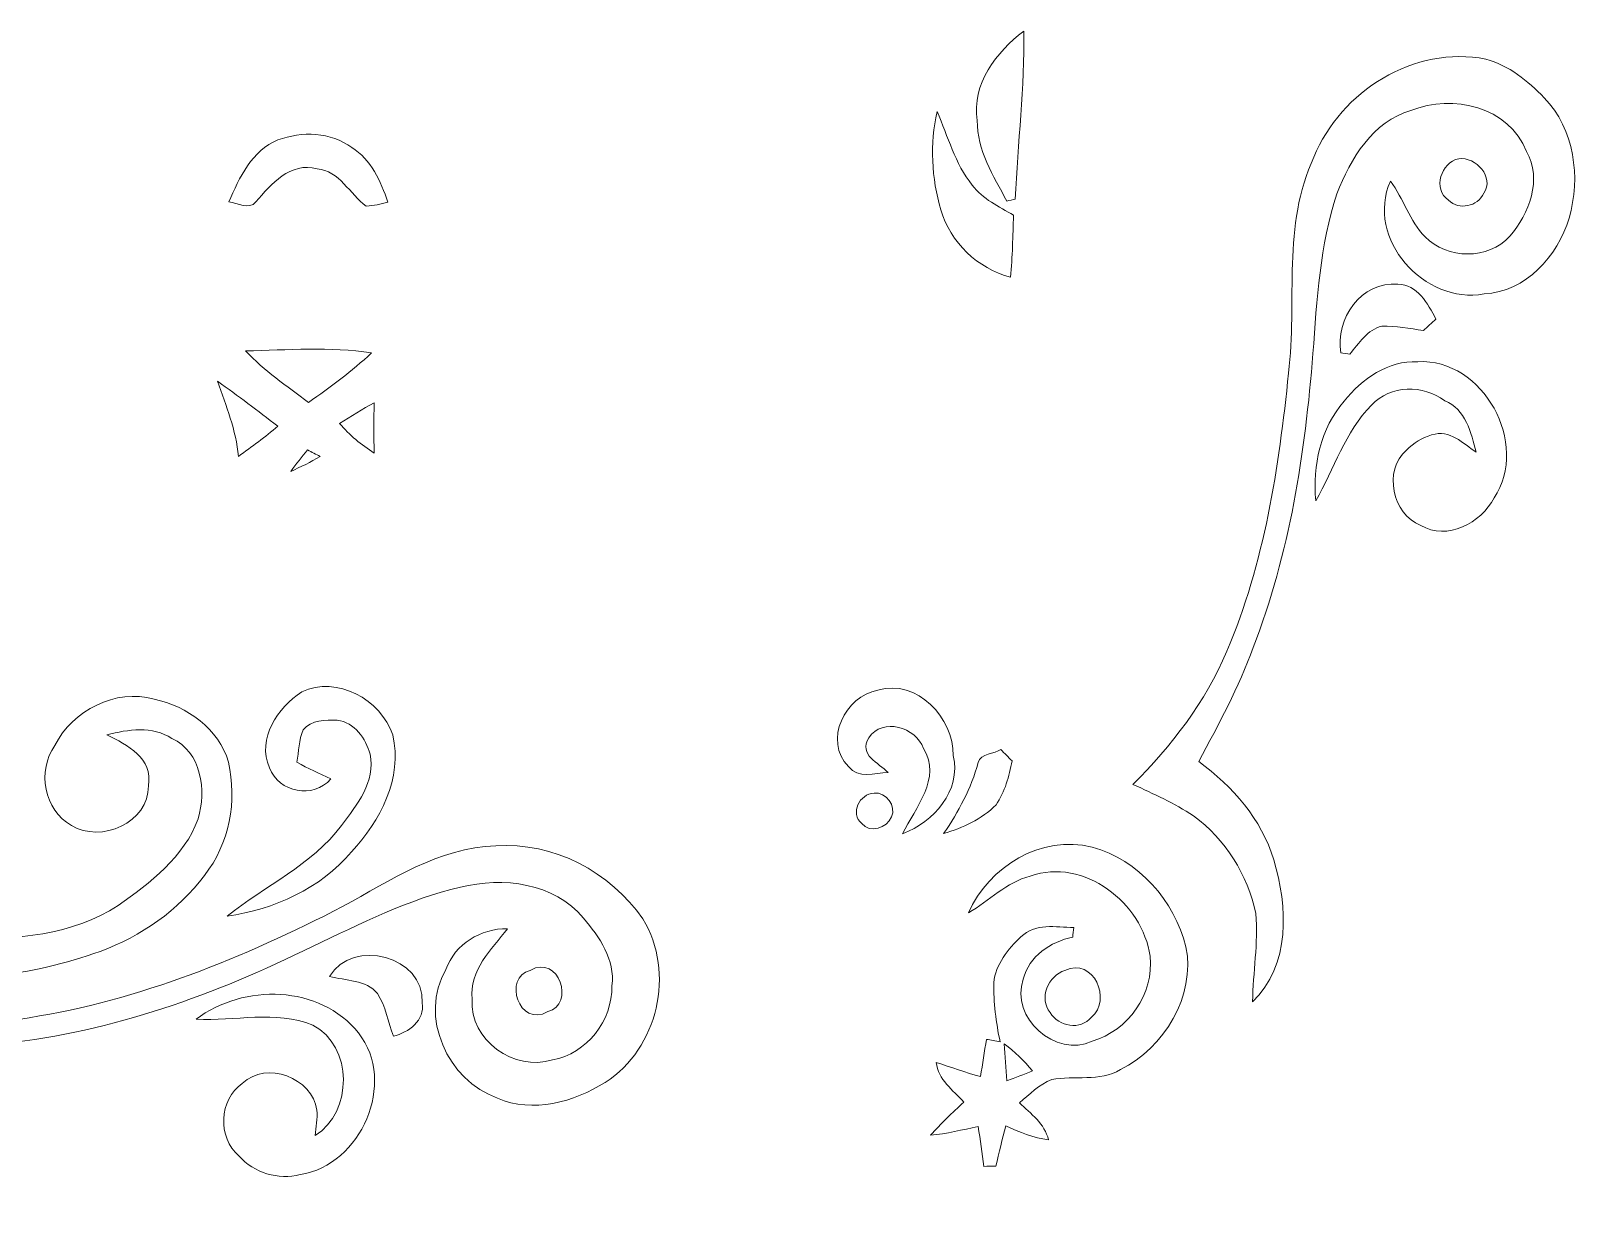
# Model space of a CAD drawing. Header units: centimetres. Extents: x -16.2 to 16.2, y -15.2 to 15.2.
# Drawn here: x -2.94 to 13.43, y -15.23 to -2.67 of the extents above; entities that cross this region are included whole.
import ezdxf

# ---------------------------------------------------------------- set-up
doc = ezdxf.new("R2010")
doc.units = ezdxf.units.CM
doc.header["$MEASUREMENT"] = 0
doc.layers.add('Layer 1', color=7, linetype='Continuous')

msp = doc.modelspace()

# ---------------------------------------------------------------- linework, layer by layer
at = {"layer": 'Layer 1', "lineweight": 9}
for points, knots in [([(7.05379, -3.61503), (7.05273, -3.92794), (7.22206, -4.201), (7.36776, -4.46593), (7.36776, -4.46593), (7.38998, -4.46099), (7.43408, -4.45111), (7.45595, -4.44617), (7.45595, -4.44617), (7.48241, -3.85456), (7.55685, -3.26225), (7.54485, -2.67029), (7.54485, -2.67029), (7.25805, -2.89183), (6.99311, -3.2312), (7.05379, -3.61503), (7.05379, -3.61503), (7.05379, -3.61503), (7.05379, -3.61503), (7.05379, -3.61503)], [0, 0, 0, 0, 0.16666667, 0.16666667, 0.16666667, 0.16666667, 0.33333333, 0.33333333, 0.33333333, 0.33333333, 0.5, 0.5, 0.5, 0.5, 0.66666667, 0.66666667, 0.66666667, 0.66666667, 1, 1, 1, 1]), ([(10.60874, -4.00167), (10.89237, -3.30493), (11.67025, -2.81845), (12.42413, -2.96733), (12.42413, -2.96733), (12.66684, -3.03083), (12.86757, -3.19945), (13.04079, -3.37479), (13.04079, -3.37479), (13.3597, -3.70569), (13.42955, -4.21651), (13.30361, -4.6462), (13.30361, -4.6462), (13.1819, -5.0473), (12.84923, -5.42302), (12.40614, -5.44666), (12.40614, -5.44666), (11.77679, -5.56096), (11.14672, -4.86527), (11.41766, -4.25497), (11.41766, -4.25497), (11.55559, -4.44124), (11.61698, -4.67653), (11.78384, -4.842), (11.78384, -4.842), (12.01597, -5.08258), (12.452, -5.09034), (12.67813, -4.83634), (12.67813, -4.83634), (12.88239, -4.59963), (13.02244, -4.23592), (12.85523, -3.94417), (12.85523, -3.94417), (12.66861, -3.4658), (12.07629, -3.33351), (11.63426, -3.50955), (11.63426, -3.50955), (11.23069, -3.62526), (10.99538, -4.02037), (10.85286, -4.38867), (10.85286, -4.38867), (10.67189, -4.93159), (10.64155, -5.50839), (10.59957, -6.0746), (10.59957, -6.0746), (10.51561, -7.12941), (10.35508, -8.18951), (9.96703, -9.17975), (9.96703, -9.17975), (9.81851, -9.60026), (9.60225, -9.99079), (9.39518, -10.38378), (9.39518, -10.38378), (9.74866, -10.64872), (10.05769, -10.9895), (10.18504, -11.4213), (10.18504, -11.4213), (10.33321, -11.91554), (10.36355, -12.53291), (9.96173, -12.92096), (9.96173, -12.92096), (9.96739, -12.61016), (10.02206, -12.30007), (9.9956, -11.98963), (9.9956, -11.98963), (9.90776, -11.58111), (9.6774, -11.20293), (9.33732, -10.9574), (9.33732, -10.9574), (9.13835, -10.82158), (8.91575, -10.72598), (8.69844, -10.62544), (8.69844, -10.62544), (9.1052, -10.21833), (9.46679, -9.75512), (9.68833, -9.21997), (9.68833, -9.21997), (10.08803, -8.29146), (10.23866, -7.2804), (10.34203, -6.28168), (10.34203, -6.28168), (10.43199, -5.52215), (10.27359, -4.71747), (10.60874, -4.00167)], [0, 0, 0, 0, 0.04545455, 0.04545455, 0.04545455, 0.04545455, 0.09090909, 0.09090909, 0.09090909, 0.09090909, 0.13636364, 0.13636364, 0.13636364, 0.13636364, 0.18181818, 0.18181818, 0.18181818, 0.18181818, 0.22727273, 0.22727273, 0.22727273, 0.22727273, 0.27272727, 0.27272727, 0.27272727, 0.27272727, 0.31818182, 0.31818182, 0.31818182, 0.31818182, 0.36363636, 0.36363636, 0.36363636, 0.36363636, 0.40909091, 0.40909091, 0.40909091, 0.40909091, 0.45454545, 0.45454545, 0.45454545, 0.45454545, 0.5, 0.5, 0.5, 0.5, 0.54545455, 0.54545455, 0.54545455, 0.54545455, 0.59090909, 0.59090909, 0.59090909, 0.59090909, 0.63636364, 0.63636364, 0.63636364, 0.63636364, 0.68181818, 0.68181818, 0.68181818, 0.68181818, 0.72727273, 0.72727273, 0.72727273, 0.72727273, 0.77272727, 0.77272727, 0.77272727, 0.77272727, 0.81818182, 0.81818182, 0.81818182, 0.81818182, 0.86363636, 0.86363636, 0.86363636, 0.86363636, 0.90909091, 0.90909091, 0.90909091, 0.90909091, 1, 1, 1, 1]), ([(6.66926, -4.55906), (6.77262, -4.90196), (7.05802, -5.17818), (7.40515, -5.27062), (7.40515, -5.27062), (7.42703, -5.0533), (7.4302, -4.83388), (7.43831, -4.61621), (7.43831, -4.61621), (7.28486, -4.52202), (7.11023, -4.44758), (7.00263, -4.29695), (7.00263, -4.29695), (6.81813, -4.07082), (6.74616, -3.78401), (6.63222, -3.52154), (6.63222, -3.52154), (6.55002, -3.86127), (6.57366, -4.22463), (6.66926, -4.55906), (6.66926, -4.55906), (6.66926, -4.55906), (6.66926, -4.55906), (6.66926, -4.55906)], [0, 0, 0, 0, 0.14285714, 0.14285714, 0.14285714, 0.14285714, 0.28571429, 0.28571429, 0.28571429, 0.28571429, 0.42857143, 0.42857143, 0.42857143, 0.42857143, 0.57142857, 0.57142857, 0.57142857, 0.57142857, 0.71428571, 0.71428571, 0.71428571, 0.71428571, 1, 1, 1, 1]), ([(-0.3302, -3.81999), (-0.60325, -3.93148), (-0.73943, -4.21864), (-0.84632, -4.4751), (-0.84632, -4.4751), (-0.75565, -4.4864), (-0.6343, -4.56506), (-0.56269, -4.47439), (-0.56269, -4.47439), (-0.40111, -4.28883), (-0.19932, -4.04754), (0.0836, -4.1262), (0.0836, -4.1262), (0.32208, -4.14313), (0.42756, -4.39713), (0.6036, -4.51814), (0.6036, -4.51814), (0.68121, -4.51814), (0.75635, -4.49415), (0.83114, -4.47651), (0.83114, -4.47651), (0.7567, -4.25885), (0.65475, -4.02495), (0.44979, -3.90185), (0.44979, -3.90185), (0.23001, -3.73427), (-0.07832, -3.72792), (-0.3302, -3.81999), (-0.3302, -3.81999), (-0.3302, -3.81999), (-0.3302, -3.81999), (-0.3302, -3.81999)], [0, 0, 0, 0, 0.11111111, 0.11111111, 0.11111111, 0.11111111, 0.22222222, 0.22222222, 0.22222222, 0.22222222, 0.33333333, 0.33333333, 0.33333333, 0.33333333, 0.44444444, 0.44444444, 0.44444444, 0.44444444, 0.55555556, 0.55555556, 0.55555556, 0.55555556, 0.66666667, 0.66666667, 0.66666667, 0.66666667, 0.77777778, 0.77777778, 0.77777778, 0.77777778, 1, 1, 1, 1]), ([(12.13909, -4.01826), (12.31654, -3.99708), (12.52079, -4.21475), (12.40367, -4.38373), (12.40367, -4.38373), (12.33664, -4.52272), (12.14297, -4.56717), (12.02973, -4.45675), (12.02973, -4.45675), (11.8611, -4.33857), (11.95071, -4.05706), (12.13909, -4.01826)], [0, 0, 0, 0, 0.25, 0.25, 0.25, 0.25, 0.5, 0.5, 0.5, 0.5, 1, 1, 1, 1]), ([(10.89308, -6.06966), (10.82958, -5.71159), (11.11074, -5.30802), (11.49562, -5.344), (11.49562, -5.344), (11.69953, -5.34118), (11.81277, -5.5539), (11.89849, -5.71195), (11.89849, -5.71195), (11.85334, -5.75216), (11.80924, -5.79309), (11.76514, -5.83401), (11.76514, -5.83401), (11.62015, -5.81143), (11.4741, -5.78321), (11.32699, -5.78568), (11.32699, -5.78568), (11.17459, -5.82237), (11.08428, -5.96877), (10.98797, -6.08201), (10.98797, -6.08201), (10.96434, -6.07884), (10.91671, -6.07249), (10.89308, -6.06966)], [0, 0, 0, 0, 0.14285714, 0.14285714, 0.14285714, 0.14285714, 0.28571429, 0.28571429, 0.28571429, 0.28571429, 0.42857143, 0.42857143, 0.42857143, 0.42857143, 0.57142857, 0.57142857, 0.57142857, 0.57142857, 0.71428571, 0.71428571, 0.71428571, 0.71428571, 1, 1, 1, 1]), ([(-0.67099, -6.04814), (-0.47449, -6.25734), (-0.23531, -6.41962), (-0.00706, -6.59178), (-0.00706, -6.59178), (0.22507, -6.43126), (0.45049, -6.26122), (0.65828, -6.07002), (0.65828, -6.07002), (0.22154, -5.9977), (-0.22966, -6.04074), (-0.67099, -6.04814), (-0.67099, -6.04814), (-0.67099, -6.04814), (-0.67099, -6.04814), (-0.67099, -6.04814)], [0, 0, 0, 0, 0.2, 0.2, 0.2, 0.2, 0.4, 0.4, 0.4, 0.4, 0.6, 0.6, 0.6, 0.6, 1, 1, 1, 1]), ([(10.928, -6.57837), (11.11533, -6.34448), (11.39367, -6.14833), (11.70658, -6.16174), (11.70658, -6.16174), (12.39591, -6.1254), (12.89403, -7.02922), (12.51162, -7.60037), (12.51162, -7.60037), (12.3758, -7.86495), (12.01385, -8.0572), (11.73727, -7.89035), (11.73727, -7.89035), (11.43953, -7.77288), (11.33758, -7.31038), (11.58734, -7.09695), (11.58734, -7.09695), (11.66143, -7.0204), (11.74997, -6.96572), (11.85263, -6.93397), (11.85263, -6.93397), (12.0449, -6.87611), (12.18213, -7.02322), (12.32324, -7.11812), (12.32324, -7.11812), (12.27103, -6.91316), (12.20894, -6.66374), (11.99127, -6.57414), (11.99127, -6.57414), (11.7662, -6.40233), (11.41554, -6.40516), (11.21763, -6.62141), (11.21763, -6.62141), (10.93647, -6.90257), (10.82287, -7.29451), (10.62849, -7.63141), (10.62849, -7.63141), (10.59251, -7.26064), (10.68071, -6.86483), (10.928, -6.57837)], [0, 0, 0, 0, 0.09090909, 0.09090909, 0.09090909, 0.09090909, 0.18181818, 0.18181818, 0.18181818, 0.18181818, 0.27272727, 0.27272727, 0.27272727, 0.27272727, 0.36363636, 0.36363636, 0.36363636, 0.36363636, 0.45454545, 0.45454545, 0.45454545, 0.45454545, 0.54545455, 0.54545455, 0.54545455, 0.54545455, 0.63636364, 0.63636364, 0.63636364, 0.63636364, 0.72727273, 0.72727273, 0.72727273, 0.72727273, 0.81818182, 0.81818182, 0.81818182, 0.81818182, 1, 1, 1, 1]), ([(-0.96662, -6.36917), (-0.87666, -6.62811), (-0.77188, -6.88564), (-0.74684, -7.16186), (-0.74684, -7.16186), (-0.60537, -7.05956), (-0.46214, -6.95866), (-0.33197, -6.84189), (-0.33197, -6.84189), (-0.54117, -6.68103), (-0.75142, -6.52193), (-0.96662, -6.36917), (-0.96662, -6.36917), (-0.96662, -6.36917), (-0.96662, -6.36917), (-0.96662, -6.36917)], [0, 0, 0, 0, 0.2, 0.2, 0.2, 0.2, 0.4, 0.4, 0.4, 0.4, 0.6, 0.6, 0.6, 0.6, 1, 1, 1, 1]), ([(0.32208, -6.81332), (0.42439, -6.9382), (0.55209, -7.03874), (0.6865, -7.12729), (0.6865, -7.12729), (0.68191, -6.94984), (0.68438, -6.7724), (0.68615, -6.59495), (0.68615, -6.59495), (0.56127, -6.66163), (0.44203, -6.73853), (0.32208, -6.81332), (0.32208, -6.81332), (0.32208, -6.81332), (0.32208, -6.81332), (0.32208, -6.81332)], [0, 0, 0, 0, 0.2, 0.2, 0.2, 0.2, 0.4, 0.4, 0.4, 0.4, 0.6, 0.6, 0.6, 0.6, 1, 1, 1, 1]), ([(-0.01588, -7.09343), (-0.07691, -7.16751), (-0.13653, -7.243), (-0.19474, -7.31991), (-0.19474, -7.31991), (-0.0882, -7.27369), (0.01658, -7.2229), (0.11641, -7.16292), (0.11641, -7.16292), (0.07196, -7.13929), (0.02787, -7.11636), (-0.01588, -7.09343)], [0, 0, 0, 0, 0.25, 0.25, 0.25, 0.25, 0.5, 0.5, 0.5, 0.5, 1, 1, 1, 1]), ([(-0.07797, -9.64895), (0.29174, -9.47185), (0.75917, -9.72903), (0.88229, -10.10227), (0.88229, -10.10227), (0.99024, -10.56441), (0.74824, -11.00749), (0.44767, -11.33769), (0.44767, -11.33769), (0.11853, -11.72646), (-0.3683, -11.94518), (-0.86537, -12.01609), (-0.86537, -12.01609), (-0.46426, -11.69435), (0.02822, -11.47916), (0.34254, -11.05759), (0.34254, -11.05759), (0.50517, -10.84134), (0.70308, -10.59651), (0.64346, -10.30582), (0.64346, -10.30582), (0.59901, -10.14213), (0.47836, -9.96751), (0.29668, -9.94846), (0.29668, -9.94846), (0.17533, -9.93964), (0.0201, -9.94458), (-0.06386, -10.04829), (-0.06386, -10.04829), (-0.10937, -10.15624), (-0.10901, -10.27689), (-0.12877, -10.39154), (-0.12877, -10.39154), (-0.01341, -10.45751), (0.10795, -10.51184), (0.22895, -10.56688), (0.22895, -10.56688), (0.0455, -10.78278), (-0.31962, -10.7101), (-0.42016, -10.4494), (-0.42016, -10.4494), (-0.5514, -10.13896), (-0.33232, -9.8144), (-0.07797, -9.64895)], [0, 0, 0, 0, 0.08333333, 0.08333333, 0.08333333, 0.08333333, 0.16666667, 0.16666667, 0.16666667, 0.16666667, 0.25, 0.25, 0.25, 0.25, 0.33333333, 0.33333333, 0.33333333, 0.33333333, 0.41666667, 0.41666667, 0.41666667, 0.41666667, 0.5, 0.5, 0.5, 0.5, 0.58333333, 0.58333333, 0.58333333, 0.58333333, 0.66666667, 0.66666667, 0.66666667, 0.66666667, 0.75, 0.75, 0.75, 0.75, 0.83333333, 0.83333333, 0.83333333, 0.83333333, 1, 1, 1, 1]), ([(-2.68605, -10.2148), (-2.4945, -9.84262), (-2.04717, -9.60979), (-1.63478, -9.72515), (-1.63478, -9.72515), (-1.28941, -9.79923), (-0.95356, -10.03736), (-0.85267, -10.38943), (-0.85267, -10.38943), (-0.75812, -10.79936), (-0.84138, -11.25373), (-1.10561, -11.58534), (-1.10561, -11.58534), (-1.38007, -11.95823), (-1.77589, -12.22705), (-2.20628, -12.38827), (-2.20628, -12.38827), (-2.93088, -12.64721), (-3.72252, -12.7481), (-4.48275, -12.60381), (-4.48275, -12.60381), (-5.1869, -12.47329), (-5.90268, -12.23587), (-6.4382, -11.74127), (-6.4382, -11.74127), (-6.60365, -11.59593), (-6.72995, -11.4086), (-6.81426, -11.20646), (-6.81426, -11.20646), (-6.63858, -11.3317), (-6.47771, -11.47634), (-6.3052, -11.60651), (-6.3052, -11.60651), (-5.84906, -11.91484), (-5.3213, -12.12792), (-4.76956, -12.17378), (-4.76956, -12.17378), (-4.40514, -12.19353), (-4.01285, -12.10604), (-3.76591, -11.81677), (-3.76591, -11.81677), (-3.55953, -11.53772), (-3.56447, -11.10451), (-3.82835, -10.86039), (-3.82835, -10.86039), (-4.00439, -10.6907), (-4.31554, -10.60039), (-4.51344, -10.78807), (-4.51344, -10.78807), (-4.69019, -10.89425), (-4.67995, -11.11368), (-4.65209, -11.29219), (-4.65209, -11.29219), (-4.56072, -11.46716), (-4.34411, -11.49151), (-4.18677, -11.58429), (-4.18677, -11.58429), (-4.318, -11.59804), (-4.451, -11.6372), (-4.58188, -11.6111), (-4.58188, -11.6111), (-4.73605, -11.52678), (-4.88739, -11.39343), (-4.92443, -11.21387), (-4.92443, -11.21387), (-5.03697, -10.78136), (-4.64715, -10.30935), (-4.20441, -10.3224), (-4.20441, -10.3224), (-3.7398, -10.26807), (-3.25367, -10.62226), (-3.17148, -11.08369), (-3.17148, -11.08369), (-3.14502, -11.28407), (-3.12562, -11.50385), (-3.22087, -11.69083), (-3.22087, -11.69083), (-3.30694, -11.9226), (-3.5052, -12.07429), (-3.6629, -12.25421), (-3.6629, -12.25421), (-3.10163, -12.26585), (-2.49979, -12.21893), (-2.01684, -11.9039), (-2.01684, -11.9039), (-1.67676, -11.66437), (-1.31904, -11.39273), (-1.17229, -10.98703), (-1.17229, -10.98703), (-1.08268, -10.69246), (-1.13595, -10.2783), (-1.45133, -10.14001), (-1.45133, -10.14001), (-1.65524, -10.00666), (-1.91135, -10.04406), (-2.13502, -10.10121), (-2.13502, -10.10121), (-1.92229, -10.2081), (-1.6436, -10.3478), (-1.69792, -10.63884), (-1.69792, -10.63884), (-1.68593, -11.02796), (-2.20204, -11.24985), (-2.51037, -11.0583), (-2.51037, -11.0583), (-2.80071, -10.89884), (-2.87303, -10.47868), (-2.68605, -10.2148)], [0, 0, 0, 0, 0.03571429, 0.03571429, 0.03571429, 0.03571429, 0.07142857, 0.07142857, 0.07142857, 0.07142857, 0.10714286, 0.10714286, 0.10714286, 0.10714286, 0.14285714, 0.14285714, 0.14285714, 0.14285714, 0.17857143, 0.17857143, 0.17857143, 0.17857143, 0.21428571, 0.21428571, 0.21428571, 0.21428571, 0.25, 0.25, 0.25, 0.25, 0.28571429, 0.28571429, 0.28571429, 0.28571429, 0.32142857, 0.32142857, 0.32142857, 0.32142857, 0.35714286, 0.35714286, 0.35714286, 0.35714286, 0.39285714, 0.39285714, 0.39285714, 0.39285714, 0.42857143, 0.42857143, 0.42857143, 0.42857143, 0.46428571, 0.46428571, 0.46428571, 0.46428571, 0.5, 0.5, 0.5, 0.5, 0.53571429, 0.53571429, 0.53571429, 0.53571429, 0.57142857, 0.57142857, 0.57142857, 0.57142857, 0.60714286, 0.60714286, 0.60714286, 0.60714286, 0.64285714, 0.64285714, 0.64285714, 0.64285714, 0.67857143, 0.67857143, 0.67857143, 0.67857143, 0.71428571, 0.71428571, 0.71428571, 0.71428571, 0.75, 0.75, 0.75, 0.75, 0.78571429, 0.78571429, 0.78571429, 0.78571429, 0.82142857, 0.82142857, 0.82142857, 0.82142857, 0.85714286, 0.85714286, 0.85714286, 0.85714286, 0.89285714, 0.89285714, 0.89285714, 0.89285714, 0.92857143, 0.92857143, 0.92857143, 0.92857143, 1, 1, 1, 1]), ([(6.00498, -9.63059), (6.41949, -9.50606), (6.80473, -9.92341), (6.8012, -10.32028), (6.8012, -10.32028), (6.88692, -10.6974), (6.59306, -11.01773), (6.26674, -11.14684), (6.26674, -11.14684), (6.40044, -10.87203), (6.67984, -10.56264), (6.48828, -10.24549), (6.48828, -10.24549), (6.40679, -10.02219), (6.05331, -9.91177), (5.91008, -10.13366), (5.91008, -10.13366), (5.79966, -10.3164), (6.0138, -10.39684), (6.11258, -10.49985), (6.11258, -10.49985), (5.97005, -10.50267), (5.79896, -10.57111), (5.69559, -10.43776), (5.69559, -10.43776), (5.42431, -10.16506), (5.66173, -9.68952), (6.00498, -9.63059)], [0, 0, 0, 0, 0.125, 0.125, 0.125, 0.125, 0.25, 0.25, 0.25, 0.25, 0.375, 0.375, 0.375, 0.375, 0.5, 0.5, 0.5, 0.5, 0.625, 0.625, 0.625, 0.625, 0.75, 0.75, 0.75, 0.75, 1, 1, 1, 1]), ([(7.06437, -10.39437), (7.09259, -10.29241), (7.23653, -10.30476), (7.30426, -10.25678), (7.30426, -10.25678), (7.34306, -10.29665), (7.38187, -10.33651), (7.42173, -10.37673), (7.42173, -10.37673), (7.3921, -10.53901), (7.3473, -10.70305), (7.25275, -10.84098), (7.25275, -10.84098), (7.09965, -10.99374), (6.90245, -11.08334), (6.69889, -11.14508), (6.69889, -11.14508), (6.85764, -10.91401), (6.99099, -10.66671), (7.06437, -10.39437)], [0, 0, 0, 0, 0.16666667, 0.16666667, 0.16666667, 0.16666667, 0.33333333, 0.33333333, 0.33333333, 0.33333333, 0.5, 0.5, 0.5, 0.5, 0.66666667, 0.66666667, 0.66666667, 0.66666667, 1, 1, 1, 1]), ([(5.96547, -10.71822), (6.08965, -10.70093), (6.20606, -10.85368), (6.1475, -10.96798), (6.1475, -10.96798), (6.10199, -11.08581), (5.92243, -11.1472), (5.836, -11.03783), (5.836, -11.03783), (5.70759, -10.93412), (5.81236, -10.72069), (5.96547, -10.71822)], [0, 0, 0, 0, 0.25, 0.25, 0.25, 0.25, 0.5, 0.5, 0.5, 0.5, 1, 1, 1, 1]), ([(0.35383, -11.91484), (0.86218, -11.63615), (1.36877, -11.29183), (1.96955, -11.27525), (1.96955, -11.27525), (2.57951, -11.22869), (3.18064, -11.5483), (3.52319, -12.04572), (3.52319, -12.04572), (3.87173, -12.61263), (3.68229, -13.41203), (3.12737, -13.77186), (3.12737, -13.77186), (2.79364, -13.97647), (2.36396, -14.10136), (1.98825, -13.93731), (1.98825, -13.93731), (1.46296, -13.75493), (1.15358, -13.0716), (1.44391, -12.57912), (1.44391, -12.57912), (1.54128, -12.30924), (1.81151, -12.1452), (2.09514, -12.14873), (2.09514, -12.14873), (1.92334, -12.36745), (1.69015, -12.58653), (1.72085, -12.89344), (1.72085, -12.89344), (1.69262, -13.32595), (2.1664, -13.66003), (2.56928, -13.53338), (2.56928, -13.53338), (2.93299, -13.46918), (3.20357, -13.11675), (3.19757, -12.75198), (3.19757, -12.75198), (3.2325, -12.47681), (3.06387, -12.23551), (2.89771, -12.03655), (2.89771, -12.03655), (2.58797, -11.66578), (2.04575, -11.59416), (1.59914, -11.71164), (1.59914, -11.71164), (1.04669, -11.83511), (0.54363, -12.09828), (0.03492, -12.33606), (0.03492, -12.33606), (-0.98602, -12.84123), (-2.07681, -13.23811), (-3.21557, -13.35841), (-3.21557, -13.35841), (-3.54189, -13.3898), (-3.86892, -13.40956), (-4.19594, -13.42967), (-4.19594, -13.42967), (-4.26368, -14.09924), (-4.63268, -14.75258), (-5.24122, -15.06726), (-5.24122, -15.06726), (-5.50157, -15.22883), (-5.81837, -15.21719), (-6.11223, -15.23483), (-6.11223, -15.23483), (-6.11012, -15.20802), (-6.10588, -15.15475), (-6.10377, -15.12794), (-6.10377, -15.12794), (-5.68643, -15.02387), (-5.24934, -14.82737), (-5.02039, -14.4439), (-5.02039, -14.4439), (-4.6983, -14.00999), (-4.67043, -13.43708), (-4.76215, -12.92308), (-4.76215, -12.92308), (-4.17372, -13.0596), (-3.56059, -13.20495), (-2.95522, -13.08818), (-2.95522, -13.08818), (-1.79141, -12.90473), (-0.68792, -12.45283), (0.35383, -11.91484)], [0, 0, 0, 0, 0.04545455, 0.04545455, 0.04545455, 0.04545455, 0.09090909, 0.09090909, 0.09090909, 0.09090909, 0.13636364, 0.13636364, 0.13636364, 0.13636364, 0.18181818, 0.18181818, 0.18181818, 0.18181818, 0.22727273, 0.22727273, 0.22727273, 0.22727273, 0.27272727, 0.27272727, 0.27272727, 0.27272727, 0.31818182, 0.31818182, 0.31818182, 0.31818182, 0.36363636, 0.36363636, 0.36363636, 0.36363636, 0.40909091, 0.40909091, 0.40909091, 0.40909091, 0.45454545, 0.45454545, 0.45454545, 0.45454545, 0.5, 0.5, 0.5, 0.5, 0.54545455, 0.54545455, 0.54545455, 0.54545455, 0.59090909, 0.59090909, 0.59090909, 0.59090909, 0.63636364, 0.63636364, 0.63636364, 0.63636364, 0.68181818, 0.68181818, 0.68181818, 0.68181818, 0.72727273, 0.72727273, 0.72727273, 0.72727273, 0.77272727, 0.77272727, 0.77272727, 0.77272727, 0.81818182, 0.81818182, 0.81818182, 0.81818182, 0.86363636, 0.86363636, 0.86363636, 0.86363636, 0.90909091, 0.90909091, 0.90909091, 0.90909091, 1, 1, 1, 1]), ([(6.96136, -11.98187), (7.17902, -11.49539), (7.72689, -11.15002), (8.2684, -11.28831), (8.2684, -11.28831), (8.76159, -11.42095), (9.13376, -11.8531), (9.25865, -12.33923), (9.25865, -12.33923), (9.36131, -12.86134), (9.02687, -13.40462), (8.56579, -13.63675), (8.56579, -13.63675), (8.34636, -13.76939), (8.08002, -13.69496), (7.84048, -13.74082), (7.84048, -13.74082), (7.70854, -13.79373), (7.60659, -13.89816), (7.49899, -13.98776), (7.49899, -13.98776), (7.62035, -14.10065), (7.76605, -14.20719), (7.80732, -14.37793), (7.80732, -14.37793), (7.64822, -14.35853), (7.50005, -14.29574), (7.35576, -14.23012), (7.35576, -14.23012), (7.31908, -14.37088), (7.28486, -14.51305), (7.2524, -14.65522), (7.2524, -14.65522), (7.20971, -14.65592), (7.16738, -14.65698), (7.1254, -14.65804), (7.1254, -14.65804), (7.10529, -14.51728), (7.08589, -14.37652), (7.06508, -14.23682), (7.06508, -14.23682), (6.89751, -14.27104), (6.73064, -14.31408), (6.5599, -14.33031), (6.5599, -14.33031), (6.67173, -14.20754), (6.78991, -14.09007), (6.91303, -13.97859), (6.91303, -13.97859), (6.79626, -13.85335), (6.64315, -13.74258), (6.62163, -13.5609), (6.62163, -13.5609), (6.77827, -13.60888), (6.93102, -13.66956), (7.09048, -13.71013), (7.09048, -13.71013), (7.10917, -13.57713), (7.12928, -13.44801), (7.15292, -13.31678), (7.15292, -13.31678), (7.19984, -13.32454), (7.24781, -13.33301), (7.29544, -13.34183), (7.29544, -13.34183), (7.25416, -13.13686), (7.22524, -12.92731), (7.22841, -12.71882), (7.22841, -12.71882), (7.24887, -12.5262), (7.38011, -12.36216), (7.51628, -12.2341), (7.51628, -12.2341), (7.66374, -12.08805), (7.88565, -12.13074), (8.07367, -12.13744), (8.07367, -12.13744), (8.07085, -12.16214), (8.0652, -12.21223), (8.06238, -12.23693), (8.06238, -12.23693), (7.82813, -12.28702), (7.60095, -12.43801), (7.54062, -12.68248), (7.54062, -12.68248), (7.39351, -13.08606), (7.88387, -13.51645), (8.26805, -13.33689), (8.26805, -13.33689), (8.64905, -13.224), (8.92316, -12.83806), (8.87976, -12.43942), (8.87976, -12.43942), (8.79969, -11.87674), (8.18268, -11.39308), (7.61365, -11.5924), (7.61365, -11.5924), (7.36282, -11.65908), (7.18008, -11.85381), (6.96136, -11.98187), (6.96136, -11.98187), (6.96136, -11.98187), (6.96136, -11.98187), (6.96136, -11.98187)], [0, 0, 0, 0, 0.03703704, 0.03703704, 0.03703704, 0.03703704, 0.07407407, 0.07407407, 0.07407407, 0.07407407, 0.11111111, 0.11111111, 0.11111111, 0.11111111, 0.14814815, 0.14814815, 0.14814815, 0.14814815, 0.18518519, 0.18518519, 0.18518519, 0.18518519, 0.22222222, 0.22222222, 0.22222222, 0.22222222, 0.25925926, 0.25925926, 0.25925926, 0.25925926, 0.2962963, 0.2962963, 0.2962963, 0.2962963, 0.33333333, 0.33333333, 0.33333333, 0.33333333, 0.37037037, 0.37037037, 0.37037037, 0.37037037, 0.40740741, 0.40740741, 0.40740741, 0.40740741, 0.44444444, 0.44444444, 0.44444444, 0.44444444, 0.48148148, 0.48148148, 0.48148148, 0.48148148, 0.51851852, 0.51851852, 0.51851852, 0.51851852, 0.55555556, 0.55555556, 0.55555556, 0.55555556, 0.59259259, 0.59259259, 0.59259259, 0.59259259, 0.62962963, 0.62962963, 0.62962963, 0.62962963, 0.66666667, 0.66666667, 0.66666667, 0.66666667, 0.7037037, 0.7037037, 0.7037037, 0.7037037, 0.74074074, 0.74074074, 0.74074074, 0.74074074, 0.77777778, 0.77777778, 0.77777778, 0.77777778, 0.81481481, 0.81481481, 0.81481481, 0.81481481, 0.85185185, 0.85185185, 0.85185185, 0.85185185, 0.88888889, 0.88888889, 0.88888889, 0.88888889, 0.92592593, 0.92592593, 0.92592593, 0.92592593, 1, 1, 1, 1]), ([(0.21554, -12.6525), (0.46072, -12.24363), (1.2192, -12.4373), (1.1938, -12.93119), (1.1938, -12.93119), (1.22696, -13.11781), (1.04845, -13.24446), (0.889, -13.28432), (0.889, -13.28432), (0.83678, -13.13298), (0.80927, -12.96929), (0.72143, -12.83347), (0.72143, -12.83347), (0.60007, -12.68601), (0.38346, -12.69836), (0.21554, -12.6525)], [0, 0, 0, 0, 0.2, 0.2, 0.2, 0.2, 0.4, 0.4, 0.4, 0.4, 0.6, 0.6, 0.6, 0.6, 1, 1, 1, 1]), ([(2.33503, -12.58829), (2.63913, -12.41155), (2.81128, -12.95165), (2.51918, -13.02433), (2.51918, -13.02433), (2.21509, -13.20071), (2.04258, -12.66061), (2.33503, -12.58829)], [0, 0, 0, 0, 0.33333333, 0.33333333, 0.33333333, 0.33333333, 1, 1, 1, 1]), ([(7.97983, -12.589), (8.28216, -12.44718), (8.48148, -12.90121), (8.25993, -13.08289), (8.25993, -13.08289), (8.14387, -13.22611), (7.91493, -13.18202), (7.82461, -13.03385), (7.82461, -13.03385), (7.69937, -12.88533), (7.80803, -12.64191), (7.97983, -12.589)], [0, 0, 0, 0, 0.25, 0.25, 0.25, 0.25, 0.5, 0.5, 0.5, 0.5, 1, 1, 1, 1]), ([(-1.1938, -13.10546), (-0.69251, -12.72341), (0.1143, -12.73963), (0.52211, -13.24904), (0.52211, -13.24904), (0.92992, -13.77433), (0.54998, -14.64358), (-0.09349, -14.74447), (-0.09349, -14.74447), (-0.32632, -14.80444), (-0.58244, -14.72683), (-0.74119, -14.54691), (-0.74119, -14.54691), (-0.96803, -14.35394), (-0.95568, -13.95248), (-0.70556, -13.78386), (-0.70556, -13.78386), (-0.45227, -13.53691), (0.03457, -13.72283), (0.08219, -14.06431), (0.08219, -14.06431), (0.09101, -14.15427), (0.07231, -14.24423), (0.06244, -14.33384), (0.06244, -14.33384), (0.46178, -14.08372), (0.46848, -13.38769), (0.03739, -13.1672), (0.03739, -13.1672), (-0.35525, -13.00316), (-0.78423, -13.12804), (-1.1938, -13.10546)], [0, 0, 0, 0, 0.11111111, 0.11111111, 0.11111111, 0.11111111, 0.22222222, 0.22222222, 0.22222222, 0.22222222, 0.33333333, 0.33333333, 0.33333333, 0.33333333, 0.44444444, 0.44444444, 0.44444444, 0.44444444, 0.55555556, 0.55555556, 0.55555556, 0.55555556, 0.66666667, 0.66666667, 0.66666667, 0.66666667, 0.77777778, 0.77777778, 0.77777778, 0.77777778, 1, 1, 1, 1]), ([(7.33883, -13.3637), (7.34624, -13.49317), (7.35541, -13.62369), (7.36741, -13.75387), (7.36741, -13.75387), (7.45842, -13.72106), (7.54838, -13.68578), (7.63834, -13.65015), (7.63834, -13.65015), (7.54944, -13.54397), (7.44925, -13.44695), (7.33883, -13.3637)], [0, 0, 0, 0, 0.25, 0.25, 0.25, 0.25, 0.5, 0.5, 0.5, 0.5, 1, 1, 1, 1])]:
    msp.add_open_spline(points, degree=3, knots=knots, dxfattribs=at)

doc.saveas('drawing.dxf')
